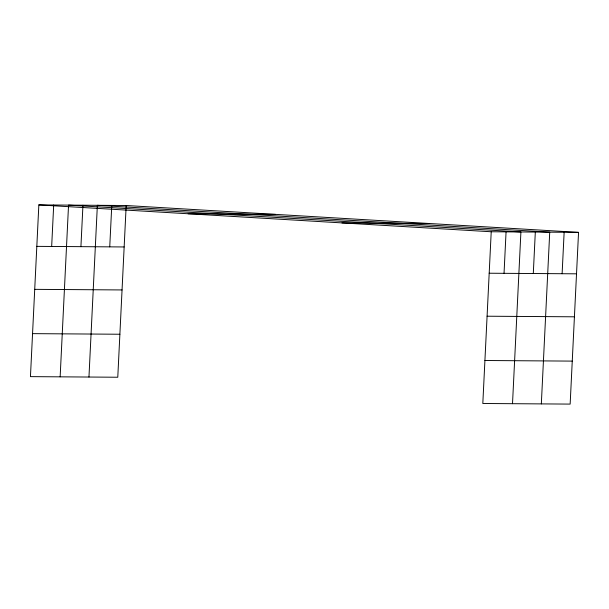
<?xml version="1.0" encoding="UTF-8"?>
<svg xmlns="http://www.w3.org/2000/svg" width="609" height="609" viewBox="0 0 609 609"><rect width="100%" height="100%" fill="white"/><g stroke="black" fill="none" stroke-linecap="round" stroke-linejoin="round"><path stroke-width="0.91" d="M126.185 205.507L38.847 204.906L30.45 376.636L117.781 377.237L126.185 205.507L578.55 232.364L570.153 404.094L482.815 403.493L491.219 231.763L578.55 232.364M51.666 246.455L53.699 205.005M60.146 376.834L68.543 205.111L520.908 231.968L512.512 403.698M80.921 246.66L82.953 205.21M88.96 377.032L97.364 205.309L549.729 232.166L541.332 403.896M109.742 246.858L111.774 205.408M504.039 273.319L506.064 231.869M533.294 273.525L535.319 232.067M562.115 273.723L564.14 232.265M188.128 213.767L275.466 214.368M341.938 222.902L429.269 223.503M36.822 246.356L124.152 246.957M489.187 273.22L576.525 273.822M34.721 289.344L122.051 289.945M487.086 316.208L574.416 316.809M32.551 333.641L119.882 334.242M484.924 360.505L572.254 361.107M38.847 204.906L491.219 231.763"/></g></svg>
